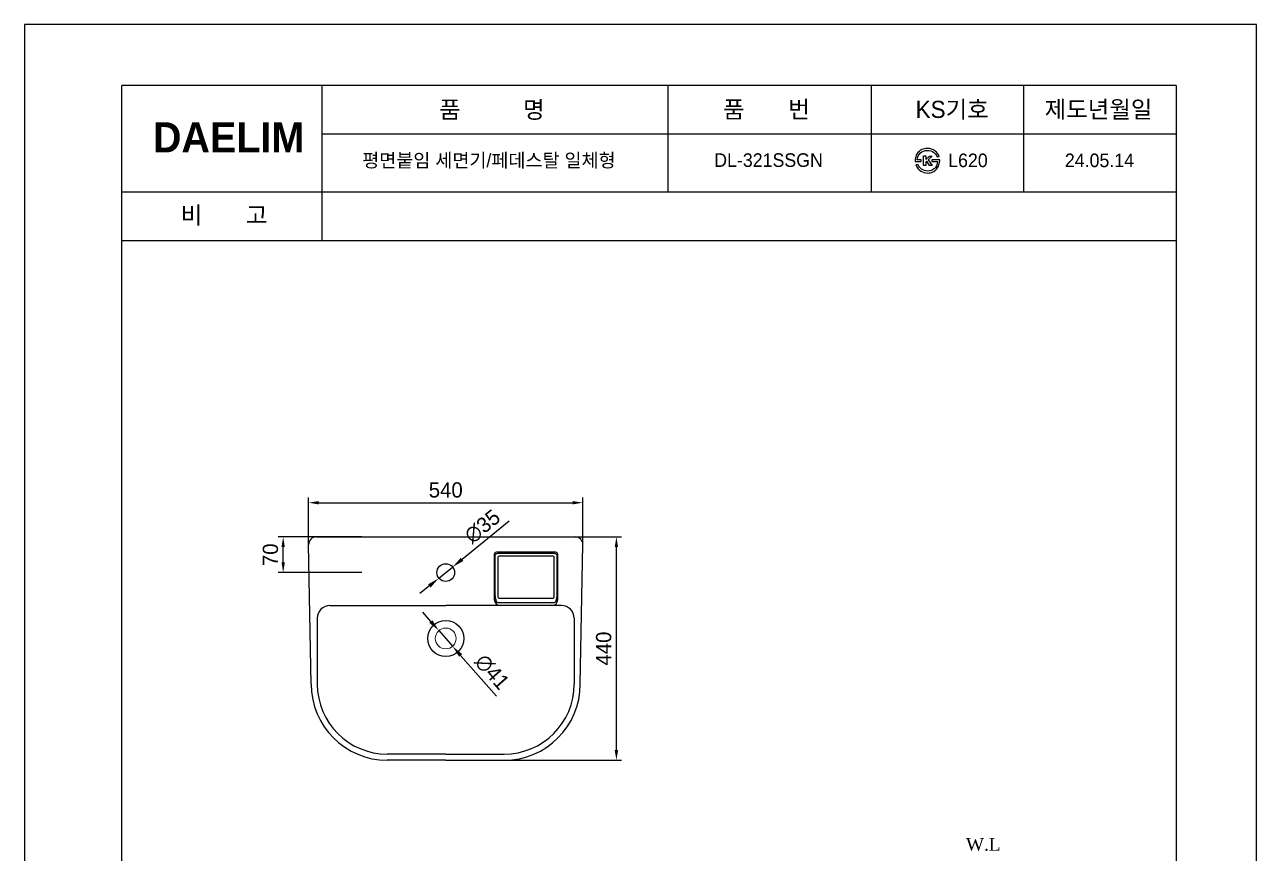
# Model space of a CAD drawing. Extents: x 60782 to 63207, y 58098 to 61529.
# Drawn here: x 60782 to 63207, y 59896 to 61529 of the extents above; entities that cross this region are included whole.
import ezdxf

# ---------------------------------------------------------------- set-up
doc = ezdxf.new("R2010")
doc.units = 0
doc.header["$MEASUREMENT"] = 0
doc.layers.get('0').update_dxf_attribs({"linetype": 'CONTINUOUS'})
doc.layers.get('Defpoints').update_dxf_attribs({"linetype": 'CONTINUOUS'})
for name, color, linetype in [('002', 7, 'CONTINUOUS'), ('BU', 7, 'CONTINUOUS'), ('Dim', 4, 'CONTINUOUS'), ('ORTHO$3', 7, 'CONTINUOUS'), ('ORTHO$4', 7, 'CONTINUOUS'), ('YA', 7, 'CONTINUOUS')]:
    doc.layers.add(name, color=color, linetype=linetype)
doc.styles.add('h', font='', dxfattribs={"height": 30})
doc.styles.add('STYLE2', font='dutch.ttf', dxfattribs={"height": 25})
doc.styles.add('스타일1', font='txt.shx', dxfattribs={"bigfont": 'ghs.shx'})
doc.styles.get('h').set_extended_font_data('Haansoft Batang')
doc.dimstyles.new('AM_ISO$0', dxfattribs={"dimtxt": 3, "dimasz": 20, "dimexe": 10, "dimexo": 0.5, "dimgap": 10, "dimtad": 1, "dimdec": 0, "dimdsep": 46, "dimtxsty": 'h', "dimcen": -5, "dimclrd": 256, "dimclre": 256, "dimclrt": 256, "dimadec": 0, "dimazin": 2, "dimtp": 0.1, "dimtm": 0.1, "dimtfac": 0.71, "dimtdec": 0, "dimtmove": 0, "dimatfit": 3, "dimfxl": 0, "dimlwd": -1, "dimlwe": -1, "dimarcsym": 0})
doc.dimstyles.new('AM_ISO$3', dxfattribs={"dimtxt": 28, "dimasz": 24, "dimexe": 10, "dimexo": 0, "dimgap": 10, "dimtad": 1, "dimdec": 0, "dimdsep": 46, "dimtxsty": 'h', "dimcen": 5, "dimclrd": 256, "dimclre": 256, "dimclrt": 256, "dimadec": 0, "dimazin": 2, "dimtp": 0.1, "dimtm": 0.1, "dimtfac": 0.71, "dimtdec": 0, "dimtmove": 0, "dimatfit": 3, "dimfxl": 0, "dimlwd": -1, "dimlwe": -1, "dimarcsym": 0})

# ---------------------------------------------------------------- blocks, each defined once
blk = doc.blocks.new('*D20')
at = {"linetype": 'ByBlock'}
for p, q in [((61623, 60519.2), (61957, 60519.2)), ((61947, 60099.2), (61947, 60499.2)), ((61623, 60079.2), (61957, 60079.2))]:
    blk.add_line(p, q, dxfattribs=at)
for points in [[(61943.6, 60499.2), (61950.3, 60499.2), (61947, 60519.2)], [(61943.6, 60099.2), (61950.3, 60099.2), (61947, 60079.2)]]:
    blk.add_solid(points)
at = {"layer": 'Defpoints', "color": 0}
for p in [(61622.5, 60519.2), (61947, 60519.2), (61622.5, 60079.2)]:
    blk.add_point(p, dxfattribs=at)
at = {"insert": (61922, 60299.2), "char_height": 30, "attachment_point": 5, "rotation": 90, "style": 'h'}
blk.add_mtext('440', dxfattribs=at)
blk = doc.blocks.new('*D21')
at = {"linetype": 'ByBlock'}
for p, q in [((61581.5, 60352.6), (61565.7, 60370.7)), ((61597.4, 60334.6), (61624.4, 60303.8)), ((61710.7, 60205.4), (61640.2, 60285.7))]:
    blk.add_line(p, q, dxfattribs=at)
for points in [[(61584.5, 60355.3), (61578.5, 60350), (61597.4, 60334.6)], [(61643.2, 60288.4), (61637.2, 60283.1), (61624.4, 60303.8)]]:
    blk.add_solid(points)
at = {"layer": 'Defpoints', "color": 0}
for p in [(61597.4, 60334.6), (61624.4, 60303.8)]:
    blk.add_point(p, dxfattribs=at)
at = {"insert": (61702.2, 60253.1), "char_height": 30, "attachment_point": 5, "rotation": 311.27, "style": 'h'}
blk.add_mtext('∅41', dxfattribs=at)
blk = doc.blocks.new('*D23')
at = {"linetype": 'ByBlock'}
for p, q in [((61340.9, 60504.7), (61340.9, 60596.6)), ((61880.9, 60504.7), (61880.9, 60596.6)), ((61360.9, 60586.6), (61860.9, 60586.6))]:
    blk.add_line(p, q, dxfattribs=at)
for points in [[(61360.9, 60589.9), (61360.9, 60583.3), (61340.9, 60586.6)], [(61860.9, 60589.9), (61860.9, 60583.3), (61880.9, 60586.6)]]:
    blk.add_solid(points)
at = {"layer": 'Defpoints', "color": 0}
for p in [(61880.9, 60586.6), (61340.9, 60504.2), (61880.9, 60504.2)]:
    blk.add_point(p, dxfattribs=at)
at = {"insert": (61610.9, 60611.6), "char_height": 30, "attachment_point": 5, "style": 'h'}
blk.add_mtext('540', dxfattribs=at)
blk = doc.blocks.new('*D18')
at = {"linetype": 'ByBlock'}
for p, q in [((61446, 60519.2), (61280.8, 60519.2)), ((61290.8, 60468.9), (61290.8, 60499.2)), ((61446, 60448.9), (61280.8, 60448.9))]:
    blk.add_line(p, q, dxfattribs=at)
for points in [[(61287.5, 60499.2), (61294.1, 60499.2), (61290.8, 60519.2)], [(61287.5, 60468.9), (61294.1, 60468.9), (61290.8, 60448.9)]]:
    blk.add_solid(points)
at = {"layer": 'Defpoints', "color": 0}
for p in [(61290.8, 60519.2), (61446.5, 60519.2), (61446.5, 60448.9)]:
    blk.add_point(p, dxfattribs=at)
at = {"insert": (61265.8, 60484), "char_height": 30, "attachment_point": 5, "rotation": 90, "style": 'h'}
blk.add_mtext('70', dxfattribs=at)
blk = doc.blocks.new('*D30')
at = {"linetype": 'ByBlock'}
for p, q in [((61736, 60550.5), (61643.1, 60475)), ((61597.3, 60437.9), (61624.5, 60459.9)), ((61578.7, 60422.7), (61560, 60407.6))]:
    blk.add_line(p, q, dxfattribs=at)
for points in [[(61640.6, 60478.1), (61645.6, 60471.9), (61624.5, 60459.9)], [(61576.1, 60425.8), (61581.2, 60419.6), (61597.3, 60437.9)]]:
    blk.add_solid(points)
at = {"layer": 'Defpoints', "color": 0}
for p in [(61624.5, 60459.9), (61597.3, 60437.9)]:
    blk.add_point(p, dxfattribs=at)
at = {"insert": (61683.1, 60539.7), "char_height": 30, "attachment_point": 5, "rotation": 39.0686, "style": 'h'}
blk.add_mtext('∅35', dxfattribs=at)

msp = doc.modelspace()

# ---------------------------------------------------------------- linework, layer by layer
for p, q in [((61355.9, 60519.2), (61853.4, 60519.2)), ((61345.9, 60229.2), (61340.9, 60504.2)), ((61875.9, 60229.2), (61880.9, 60504.2)), ((61875.9, 60229.2), (61880.9, 60504.2)), ((61382.9, 60383.9), (61610.9, 60383.9)), ((61838.9, 60383.9), (61610.9, 60383.9)), ((61357.9, 60358.9), (61357.9, 60229.2)), ((61863.9, 60358.9), (61863.9, 60229.2)), ((61610.9, 60091.2), (61495.9, 60091.2)), ((61610.9, 60091.2), (61725.9, 60091.2)), ((61610.9, 60079.2), (61495.9, 60079.2)), ((61610.9, 60079.2), (61725.9, 60079.2))]:
    msp.add_line(p, q)
for centre, radius in [((61610.9, 60448.9), 17.5), ((61610.9, 60319.2, 0.3), 35.5)]:
    msp.add_circle(centre, radius)
at = {"color": 0, "linetype": 'Continuous', "lineweight": 0}
msp.add_circle((61610.9, 60319.2), 20.5, dxfattribs=at)
for centre, radius, start, end in [((61355.9, 60504.2), 15, 90, 182.0832), ((61865.9, 60504.2), 15, 357.9168, 90), ((61382.9, 60358.9), 25, 90, 180), ((61838.9, 60358.9), 25, 0, 90), ((61495.9, 60229.2), 150, 180, 270), ((61495.9, 60229.2), 138, 180, 270), ((61725.9, 60229.2), 150, 270, 0), ((61725.9, 60229.2), 138, 270, 0)]:
    msp.add_arc(centre, radius, start, end)
at = {"layer": '002', "linetype": 'Continuous'}
for p, q in [((61706.6, 60484.9), (61706.6, 60395.9)), ((61827.6, 60488.9), (61710.6, 60488.9)), ((61831.6, 60395.9), (61831.6, 60484.9))]:
    msp.add_line(p, q, dxfattribs=at)
for centre, radius, start, end in [((61710.6, 60484.9), 4, 90, 180), ((61827.6, 60484.9), 4, 0, 90), ((61711.6, 60403.9), 5, 132.2041, 180), ((61718.6, 60395.9), 12, 180, 270), ((61819.6, 60395.9), 12, 270.001, 0), ((61826.6, 60403.9), 5, 0, 47.7913)]:
    msp.add_arc(centre, radius, start, end, dxfattribs=at)
at = {"layer": 'BU', "linetype": 'Continuous'}
for p, q in [((61713.6, 60475.9), (61713.6, 60401.8)), ((61824.6, 60401.8), (61824.6, 60475.9))]:
    msp.add_line(p, q, dxfattribs=at)
for points, knots in [([(61708.2, 60481.9), (61708.2, 60482.3), (61708.3, 60482.9), (61708.7, 60484.2), (61709.6, 60485.5), (61711, 60486.5), (61712.3, 60486.8), (61713, 60486.9), (61713.3, 60486.9)], [0, 0, 0, 0, 0.12233, 0.248, 0.493258, 0.746631, 0.873312, 1, 1, 1, 1]), ([(61717.9, 60481.4), (61716.3, 60481.5), (61714.4, 60481.3), (61713.6, 60479), (61713.6, 60477.2), (61713.6, 60475.9)], [0, 0, 0, 0, 0.778035, 0.778035, 1, 1, 1, 1]), ([(61821, 60481.4), (61816.8, 60481.4), (61804.2, 60481.4), (61782.4, 60481.4), (61755.8, 60481.4), (61734.2, 60481.4), (61721.8, 60481.4), (61717.9, 60481.4)], [0, 0, 0, 0, 0.115579, 0.374135, 0.632691, 0.891248, 1, 1, 1, 1]), ([(61824.6, 60478.4), (61824.6, 60479.3), (61824.2, 60480.2), (61822.7, 60481.4), (61821.8, 60481.4), (61821, 60481.4)], [0, 0, 0, 0, 0.494965, 0.494965, 1, 1, 1, 1]), ([(61824.9, 60486.9), (61825.2, 60486.9), (61825.9, 60486.8), (61827.2, 60486.5), (61828.6, 60485.5), (61829.5, 60484.2), (61829.9, 60482.9), (61830, 60482.3), (61830, 60481.9)], [0, 0, 0, 0, 0.128467, 0.254133, 0.505451, 0.753732, 0.877367, 1, 1, 1, 1]), ([(61709.1, 60398.8), (61709.1, 60399.2), (61708.9, 60399.9), (61708.7, 60401.4), (61708.4, 60403.5), (61708.2, 60406.2), (61708.2, 60408), (61708.2, 60409)], [0, 0, 0, 0, 0.103403, 0.216336, 0.461536, 0.727358, 1, 1, 1, 1]), ([(61713.6, 60401.8), (61713.6, 60401.6), (61713.6, 60401.5), (61713.7, 60400.3), (61714, 60399.6), (61714.9, 60399)], [0, 0, 0, 0, 0.139227, 0.139227, 1, 1, 1, 1]), ([(61714.9, 60399), (61715.1, 60398.8), (61715.6, 60398.5), (61716.4, 60398.4), (61717.1, 60398.4), (61717.8, 60398.4), (61718.5, 60398.4), (61719.1, 60398.4), (61719.9, 60398.4), (61721.3, 60398.4), (61723, 60398.4), (61725, 60398.4), (61727.7, 60398.4), (61732.4, 60398.4), (61743.3, 60398.4), (61756.4, 60398.5), (61770.4, 60398.5), (61784.4, 60398.5), (61797.5, 60398.4), (61808.4, 60398.4), (61813.4, 60398.4), (61816.3, 60398.4), (61818, 60398.4), (61819, 60398.4), (61819.6, 60398.4), (61820.3, 60398.4), (61821, 60398.4), (61821.7, 60398.4), (61822.5, 60398.5), (61823, 60398.8), (61823.3, 60399)], [0, 0, 0, 0, 0.008925, 0.014562, 0.022239, 0.027829, 0.034534, 0.040609, 0.045214, 0.055958, 0.078651, 0.093588, 0.111513, 0.151233, 0.225585, 0.412613, 0.512457, 0.612315, 0.799168, 0.87349, 0.912355, 0.937891, 0.954787, 0.959395, 0.96547, 0.970392, 0.977763, 0.985445, 0.991084, 1, 1, 1, 1]), ([(61830, 60409), (61830, 60408.5), (61829.9, 60407.5), (61829.9, 60405.7), (61829.7, 60403.5), (61829.5, 60401.1), (61829.2, 60399.5), (61829, 60398.8)], [0, 0, 0, 0, 0.140608, 0.277742, 0.538186, 0.781413, 1, 1, 1, 1]), ([(61715.3, 60389.1), (61715, 60389.1), (61714.4, 60389.1), (61713.3, 60389.4), (61712.1, 60390.1), (61710.9, 60391.5), (61710.5, 60392.6), (61710.4, 60393.1)], [0, 0, 0, 0, 0.1237, 0.246815, 0.494612, 0.746826, 1, 1, 1, 1]), ([(61827.8, 60393.1), (61827.7, 60392.8), (61827.5, 60392.3), (61827, 60391.2), (61826.1, 60390.1), (61824.8, 60389.4), (61823.7, 60389.1), (61823.2, 60389.1), (61822.9, 60389.1)], [0, 0, 0, 0, 0.127246, 0.254117, 0.505787, 0.754054, 0.87774, 1, 1, 1, 1])]:
    msp.add_open_spline(points, degree=3, knots=knots, dxfattribs=at)
for points, degree in [([(61708.2, 60409), (61708.2, 60445.4), (61708.2, 60481.9)], 2), ([(61713.3, 60486.9), (61769.1, 60486.9), (61824.9, 60486.9)], 2), ([(61830, 60481.9), (61830, 60445.4), (61830, 60409)], 2), ([(61710.4, 60393.1), (61709.8, 60396), (61709.1, 60398.8)], 2), ([(61823.3, 60399), (61824.4, 60399.8), (61824.6, 60400.7), (61824.6, 60401.8)], 3), ([(61829, 60398.8), (61828.4, 60396), (61827.8, 60393.1)], 2), ([(61822.9, 60389.1), (61769.1, 60389.1), (61715.3, 60389.1)], 2), ([(61819.3, 60383.9), (61769, 60383.9), (61718.6, 60383.9)], 2)]:
    msp.add_open_spline(points, degree=degree, dxfattribs=at)
msp.add_rational_spline([(61824.6, 60475.9), (61824.6, 60477.1), (61824.6, 60478.4)], [0.99999974994, 0.9999996447, 1], degree=2, dxfattribs=at)
at = {"layer": 'ORTHO$3', "color": 2, "linetype": 'Continuous'}
for p, q in [((61610.9, 60519.2, -123.6), (61610.9, 60519.2, -79.6)), ((61610.9, 60519.2, -123.6), (61610.9, 60519.2, -79.6)), ((61610.9, 60519.2, 0.4), (61610.9, 60519.2, -123.6)), ((61610.9, 60519.2, -123.6), (61610.9, 60519.2, 0.4)), ((61610.9, 60519.2, -123.6), (61610.9, 60519.2, -123.6)), ((61610.9, 60519.2, -123.6), (61610.9, 60519.2, -123.6))]:
    msp.add_line(p, q, dxfattribs=at)
at = {"layer": 'ORTHO$4', "color": 2, "linetype": 'Continuous'}
for p, q in [((61610.9, 60519.2, -123.6), (61610.9, 60519.2, -79.6)), ((61610.9, 60519.2, -123.6), (61610.9, 60519.2, -79.6)), ((61610.9, 60519.2, 0.4), (61610.9, 60519.2, -123.6)), ((61610.9, 60519.2, -123.6), (61610.9, 60519.2, 0.4)), ((61610.9, 60519.2, -123.6), (61610.9, 60519.2, -123.6)), ((61610.9, 60519.2, -123.6), (61610.9, 60519.2, -123.6))]:
    msp.add_line(p, q, dxfattribs=at)
at = {"layer": 'YA', "color": 7}
for p, q in [((63049, 61408.8), (60973, 61408.8)), ((60973, 60338.6), (60973, 61408.8)), ((61367.5, 61102.8), (61367.5, 61408.8)), ((62049, 61198.5), (62049, 61408.5)), ((62449, 61198.5), (62449, 61408.5)), ((62449, 61198.5), (62449, 61408.5)), ((62749, 61198.5), (62749, 61408.5)), ((62749, 61198.5), (62749, 61408.5)), ((63049, 61408.8), (63049, 58228.8)), ((63049, 61312.8), (61367.5, 61312.8)), ((63049, 61198.8), (60973, 61198.8)), ((63049, 61198.8), (60973, 61198.8)), ((63049, 61102.8), (60973, 61102.8)), ((63049, 61102.8), (60973, 61102.8)), ((60973, 58228.8), (60973, 60338.6))]:
    msp.add_line(p, q, dxfattribs=at)
at = {"layer": 'YA', "color": 0}
msp.add_lwpolyline([(60781.7, 58098.3), (63207.2, 58098.3), (63207.2, 61528.7), (60781.7, 61528.7)], close=True, dxfattribs=at)
at = {"layer": 'YA', "color": 7}
msp.add_lwpolyline([(62556, 61263.2), (62563.2, 61269.8), (62569.1, 61269.8), (62561, 61262.3), (62568.5, 61251), (62563.5, 61251), (62558.1, 61259.6), (62556, 61257.8), (62556, 61251), (62551.6, 61251), (62551.6, 61269.9), (62556, 61269.9), (62556, 61263.2)], close=True, dxfattribs=at)
for points in [[(62535.3, 61258.7), (62535.2, 61262), (62535.5, 61265.1), (62536.4, 61268.2), (62537.4, 61271.3), (62538.8, 61274.1), (62540.8, 61276.4), (62542.9, 61279), (62545.4, 61281), (62548.4, 61282.4), (62551.6, 61283.9), (62555.2, 61284.6), (62559.2, 61284.7), (62565.3, 61284.6), (62570.5, 61282.9), (62574.7, 61279.6), (62578.2, 61276.9), (62580.8, 61273.3), (62582.6, 61268.8), (62582.6, 61268.8), (62577.9, 61268.8), (62577.9, 61268.8), (62577, 61271.6), (62575, 61274.2), (62572.1, 61276.6), (62568.4, 61279.5), (62564.2, 61280.9), (62559.6, 61280.9), (62554, 61280.9), (62549.3, 61279.2), (62545.6, 61275.9), (62541.8, 61272.4), (62539.8, 61267.9), (62539.5, 61262.2), (62539.5, 61262.2), (62547.3, 61262.2), (62547.3, 61262.2), (62547.3, 61262.2), (62547.3, 61258.7), (62547.3, 61258.7), (62547.3, 61258.7), (62535.3, 61258.7), (62535.3, 61258.7), (62535.3, 61258.7), (62535.3, 61258.7), (62535.3, 61258.7)], [(62583.7, 61262.2), (62583.8, 61258.7), (62583.2, 61255.3), (62582.1, 61252.1), (62581, 61249), (62579.4, 61246.2), (62577.3, 61243.8), (62575.2, 61241.5), (62572.7, 61239.6), (62569.8, 61238.4), (62566.9, 61237), (62563.8, 61236.3), (62560.5, 61236.3), (62555.1, 61236.3), (62550.4, 61237.6), (62546.3, 61240.2), (62542, 61242.9), (62538.8, 61246.9), (62536.7, 61252.2), (62536.7, 61252.2), (62541.1, 61252.2), (62541.1, 61252.2), (62542.9, 61248.7), (62545.1, 61246), (62547.6, 61244.1), (62551.2, 61241.3), (62555.5, 61240), (62560.5, 61240.2), (62564.9, 61240.2), (62568.9, 61241.7), (62572.5, 61244.5), (62576.7, 61247.9), (62579, 61252.7), (62579.5, 61258.7), (62579.5, 61258.7), (62568.3, 61258.7), (62568.3, 61258.7), (62568.3, 61258.7), (62568.3, 61262.2), (62568.3, 61262.2), (62568.3, 61262.2), (62583.7, 61262.2), (62583.7, 61262.2), (62583.7, 61262.2), (62583.7, 61262.2), (62583.7, 61262.2)]]:
    msp.add_open_spline(points, degree=3, knots=[0, 0, 0, 0, 1, 1, 1, 2, 2, 2, 3, 3, 3, 4, 4, 4, 5, 5, 5, 6, 6, 6, 7, 7, 7, 8, 8, 8, 9, 9, 9, 10, 10, 10, 11, 11, 11, 12, 12, 12, 13, 13, 13, 14, 14, 14, 15, 15, 15, 15], dxfattribs=at)

# ---------------------------------------------------------------- texts
at = {"layer": 'Dim', "color": 0, "char_height": 33.819, "attachment_point": 1, "style": '스타일1'}
for s, insert in [('{\\fGulim|b0|i0|c129|p50;품          명}', (61597.9, 61378.1)), ('{\\fGulim|b0|i0|c129|p50;품       번}', (62156.9, 61378.6)), ('{\\fGulim|b0|i0|c129|p50;KS기호}', (62536.2, 61378.6)), ('{\\fGulim|b0|i0|c129|p50;제도년월일}', (62790.3, 61378.6)), ('{\\fGulim|b0|i0|c129|p50;비       고}', (61089, 61170.3))]:
    msp.add_mtext(s, dxfattribs=dict(at, insert=insert))
at = {"layer": 'Dim', "color": 0, "attachment_point": 1}
for s, insert, char_height, width, style in [('{\\fGulim|b0|i0|c129|p50;평면붙임 세면기/페데스탈 일체형}', (61446.4, 61274.6), 26.746, 561.584, '스타일1'), ('{\\fGulim|b0|i0|c129|p50;DL-321SSGN}', (62139.6, 61275.1), 26.746, 168.306, '스타일1'), ('{\\fGulim|b0|i0|c129|p50;L620}', (62600.3, 61274.6), 26.746, 168.306, '스타일1'), ('{\\fGulim|b0|i0|c129|p50;24.05.14}', (62830.1, 61274.6), 26.746, 168.306, '스타일1'), ('W.L', (62635.3, 59926), 25, 84.082, 'STYLE2')]:
    msp.add_mtext(s, dxfattribs=dict(at, insert=insert, char_height=char_height, width=width, style=style))
at = {"layer": 'YA', "color": 7, "insert": (61034.3, 61336.3), "char_height": 59.437, "width": 290.871, "attachment_point": 1, "style": 'h'}
msp.add_mtext('{\\fHYGraphic-Medium|b1|i0|c129|p18;DAELIM}', dxfattribs=at)

# ---------------------------------------------------------------- dimensions: what is measured, and where the dimension line sits
dim = msp.add_linear_dim(base=(61880.9, 60586.6), p1=(61340.9, 60504.2), p2=(61880.9, 60504.2), dimstyle='AM_ISO$0')
dim.commit()
dim.dimension.update_dxf_attribs({"geometry": '*D23', "text_midpoint": (61610.9, 60611.6)})
for p1, p2, picture, middle in [((61597.3, 60437.9), (61624.5, 60459.9), '*D30', (61683.1, 60539.7)), ((61597.4, 60334.6), (61624.4, 60303.8), '*D21', (61702.2, 60253.1))]:
    dim = msp.add_diameter_dim_2p(p1=p1, p2=p2, dimstyle='AM_ISO$3')
    dim.commit()
    dim.dimension.update_dxf_attribs({"geometry": picture, "text_midpoint": middle})
for base, p1, p2, picture, middle in [((61290.8, 60519.2), (61446.5, 60448.9), (61446.5, 60519.2), '*D18', (61265.8, 60484)), ((61947, 60519.2), (61622.5, 60079.2), (61622.5, 60519.2), '*D20', (61922, 60299.2))]:
    dim = msp.add_linear_dim(base=base, p1=p1, p2=p2, angle=90, dimstyle='AM_ISO$0')
    dim.commit()
    dim.dimension.update_dxf_attribs({"geometry": picture, "text_midpoint": middle})

doc.saveas('drawing.dxf')
